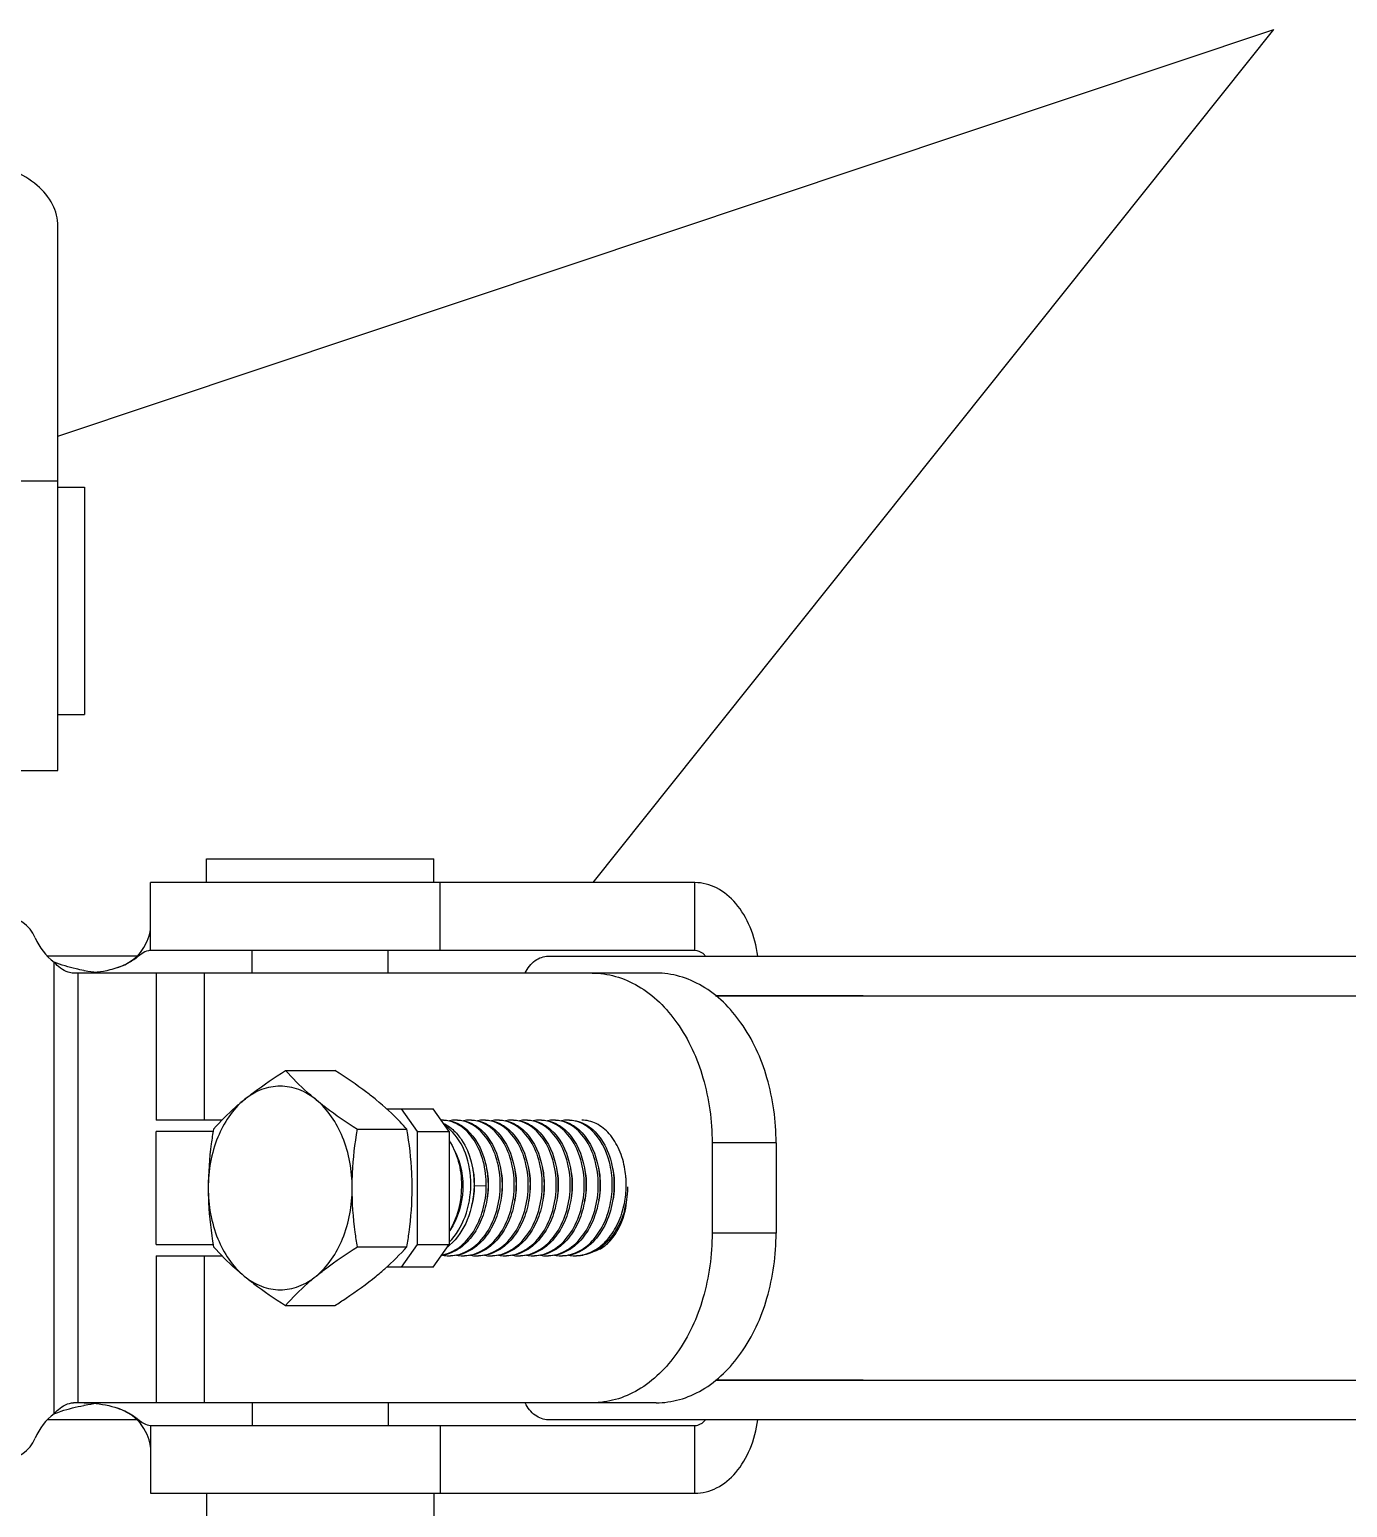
# Model space of a CAD drawing. Header units: inches. Extents: x -1293886 to -986005, y -15154 to 203628.
# Drawn here: x -1238952.9 to -1238555.8, y 83679.2 to 84124.6 of the extents above; entities that cross this region are included whole.
import ezdxf

# ---------------------------------------------------------------- set-up
doc = ezdxf.new("R2010")
doc.units = ezdxf.units.IN
doc.header["$LTSCALE"] = 100
doc.header["$MEASUREMENT"] = 0
doc.layers.add('W_DIM', color=4, linetype='Continuous')
doc.styles.get("Standard").update_dxf_attribs({"font": 'txt.shx', "bigfont": 'bzhz.shx'})
doc.dimstyles.get("Standard").update_dxf_attribs({"dimtxt": 0.18, "dimasz": 0.18, "dimexe": 0.18, "dimexo": 0.0625, "dimgap": 0.09, "dimtad": 0, "dimtih": 1, "dimtoh": 1, "dimdec": 4, "dimzin": 0, "dimdsep": 46, "dimtxsty": 'Standard', "dimcen": 0.09, "dimadec": 0, "dimazin": 0, "dimtfac": 1, "dimtdec": 4, "dimtofl": 0, "dimtmove": 0, "dimatfit": 3, "dimfxl": 0, "dimtolj": 1, "dimtzin": 0, "dimarcsym": 0})

# ---------------------------------------------------------------- blocks, each defined once
blk = doc.blocks.new('1111')
at = {"layer": 'W_DIM', "color": 7}
for p, q in [((-2278429.98, 1708402.02), (-2278429.98, 1708566.05)), ((-2278450.43, 1708489.28), (-2278429.98, 1708489.28)), ((-2278429.98, 1708487.34), (-2278421.91, 1708487.34)), ((-2278421.91, 1708487.34), (-2278421.91, 1708418.92)), ((-2278429.98, 1708418.92), (-2278421.91, 1708418.92)), ((-2278450.43, 1708402.02), (-2278429.98, 1708402.02)), ((-2278385.15, 1708368.22), (-2278385.15, 1708375.42)), ((-2278385.15, 1708375.42), (-2278316.73, 1708375.42)), ((-2278316.73, 1708368.22), (-2278316.73, 1708375.42)), ((-2278402.06, 1708347.77), (-2278402.06, 1708368.22)), ((-2278238.02, 1708368.22), (-2278402.06, 1708368.22)), ((-2278314.79, 1708347.77), (-2278314.79, 1708368.22)), ((-2278238.02, 1708347.77), (-2278238.02, 1708368.22)), ((-2278406.07, 1708346.06), (-2278433.12, 1708346.06)), ((-2278406.27, 1708345.59), (-2278405.1, 1708347.13)), ((-2278238.02, 1708347.77), (-2278402.06, 1708347.77)), ((-2278371.39, 1708340.95), (-2278371.39, 1708347.77)), ((-2278330.49, 1708340.95), (-2278330.49, 1708347.77)), ((-2278282.26, 1708346.06), (-2277259.63, 1708346.06)), ((-2278431.07, 1708208.15), (-2278431.07, 1708344.25)), ((-2278269.01, 1708340.95), (-2278425.28, 1708340.95)), ((-2278423.84, 1708211.45), (-2278423.84, 1708340.95)), ((-2278400.36, 1708340.95), (-2278400.36, 1708296.65)), ((-2278385.88, 1708340.95), (-2278385.88, 1708296.65)), ((-2278249.73, 1708340.95), (-2278269.01, 1708340.95)), ((-2278231.88, 1708334.14), (-2277378.18, 1708334.14)), ((-2278187.33, 1708334.14), (-2278231.7, 1708334.14)), ((-2278361.42, 1708311.62), (-2278346.48, 1708311.62)), ((-2278380.53, 1708296.65), (-2278400.36, 1708296.65)), ((-2278330.93, 1708300.06), (-2278316.93, 1708300.06)), ((-2278326.57, 1708300.06), (-2278321.75, 1708293.24)), ((-2278312.11, 1708293.24), (-2278316.93, 1708300.06)), ((-2278400.35, 1708259.16), (-2278400.35, 1708293.24)), ((-2278383.21, 1708293.24), (-2278400.35, 1708293.24)), ((-2278339.74, 1708293.91), (-2278324.79, 1708293.91)), ((-2278321.75, 1708293.24), (-2278321.75, 1708259.16)), ((-2278321.75, 1708293.24), (-2278312.11, 1708293.24)), ((-2278312.11, 1708293.24), (-2278312.11, 1708259.16)), ((-2278232.86, 1708289.83), (-2278232.86, 1708262.57)), ((-2278213.58, 1708289.83), (-2278232.86, 1708289.83)), ((-2278213.58, 1708289.83), (-2278213.58, 1708262.57)), ((-2278304.51, 1708276.71), (-2278304.59, 1708276.71)), ((-2278300.9, 1708276.81), (-2278304.51, 1708276.71)), ((-2278213.58, 1708262.57), (-2278232.86, 1708262.57)), ((-2278400.35, 1708259.16), (-2278383.21, 1708259.16)), ((-2278339.74, 1708258.49), (-2278324.79, 1708258.49)), ((-2278321.75, 1708259.16), (-2278326.57, 1708252.35)), ((-2278321.75, 1708259.16), (-2278312.11, 1708259.16)), ((-2278316.93, 1708252.35), (-2278312.11, 1708259.16)), ((-2278264.83, 1708259.64), (-2278264.86, 1708259.61)), ((-2278400.36, 1708255.75), (-2278400.36, 1708211.45)), ((-2278400.36, 1708255.75), (-2278380.53, 1708255.75)), ((-2278385.88, 1708255.75), (-2278385.88, 1708211.45)), ((-2278316.93, 1708252.35), (-2278330.93, 1708252.35)), ((-2278361.42, 1708240.78), (-2278346.48, 1708240.78)), ((-2278231.88, 1708218.27), (-2277378.18, 1708218.27)), ((-2278187.33, 1708218.27), (-2278231.7, 1708218.27)), ((-2278269.01, 1708211.45), (-2278425.28, 1708211.45)), ((-2278371.39, 1708211.45), (-2278371.39, 1708204.63)), ((-2278330.49, 1708211.45), (-2278330.49, 1708204.63)), ((-2278249.73, 1708211.45), (-2278269.01, 1708211.45)), ((-2278406.07, 1708206.34), (-2278433.12, 1708206.34)), ((-2278406.27, 1708206.81), (-2278405.1, 1708205.27)), ((-2278402.06, 1708204.63), (-2278402.06, 1708184.19)), ((-2278402.06, 1708204.63), (-2278238.02, 1708204.63)), ((-2278314.79, 1708204.63), (-2278314.79, 1708184.19)), ((-2277259.63, 1708206.34), (-2278282.26, 1708206.34)), ((-2278238.02, 1708184.19), (-2278238.02, 1708204.63)), ((-2278402.06, 1708184.19), (-2278238.02, 1708184.19)), ((-2278385.15, 1708184.19), (-2278385.15, 1708176.98)), ((-2278316.73, 1708184.19), (-2278316.73, 1708176.98))]:
    blk.add_line(p, q, dxfattribs=at)
for points in [[(-2278405.1, 1708347.13), (-2278404.06, 1708348.67), (-2278403.09, 1708350.54), (-2278402.48, 1708352.15), (-2278402.17, 1708353.37), (-2278402.07, 1708354.09), (-2278402.06, 1708354.28)], [(-2278411.92, 1708342.59), (-2278409.82, 1708343.46), (-2278407.56, 1708344.8), (-2278405.93, 1708346.19), (-2278405.11, 1708347.13)], [(-2278405.11, 1708205.27), (-2278405.94, 1708206.23), (-2278407.58, 1708207.61), (-2278409.83, 1708208.94), (-2278411.92, 1708209.81)], [(-2278402.06, 1708198.13), (-2278402.07, 1708198.31), (-2278402.17, 1708199.03), (-2278402.48, 1708200.25), (-2278403.09, 1708201.86), (-2278404.06, 1708203.73), (-2278405.1, 1708205.27)]]:
    blk.add_lwpolyline(points, dxfattribs=at)
for centre, radius, start, end in [((-2278446.27, 1708347.77), 10.22, 22.0243, 90), ((-2278420.99, 1708357.99), 17.04, 202.0243, 233.7485), ((-2278397.91, 1708336.61), 12.22, 123.7883, 124.1887), ((-2278412.92, 1708392.94), 52.02, 259.7299, 260.0443), ((-2278413, 1708392.37), 51.45, 260.0279, 264.2434), ((-2278314.32, 1708287.39), 9.26, 90.0002, 91.1523), ((-2278314.32, 1708287.36), 9.28, 86.7942, 89.9978), ((-2278310.1, 1708287.23), 9.42, 90.048, 101.3296), ((-2278310.1, 1708287.36), 9.28, 86.7948, 89.9978), ((-2278305.88, 1708287.23), 9.42, 90.0486, 101.3889), ((-2278305.89, 1708287.36), 9.28, 86.7953, 89.9977), ((-2278301.66, 1708287.23), 9.42, 90.0485, 101.3698), ((-2278301.67, 1708287.36), 9.28, 86.7955, 89.9977), ((-2278297.44, 1708287.23), 9.42, 90.0482, 101.3466), ((-2278297.45, 1708287.36), 9.28, 86.7949, 89.9977), ((-2278293.23, 1708287.23), 9.42, 90.0488, 101.4019), ((-2278293.23, 1708287.36), 9.28, 86.7954, 89.9977), ((-2278289.01, 1708287.23), 9.42, 90.0485, 101.3836), ((-2278289.02, 1708287.36), 9.28, 86.7954, 89.9977), ((-2278284.79, 1708287.22), 9.43, 90.0523, 102.1493), ((-2278284.8, 1708287.36), 9.28, 86.795, 89.9977), ((-2278280.58, 1708287.23), 9.42, 90.0489, 101.4175), ((-2278280.58, 1708287.36), 9.28, 86.7955, 89.9977), ((-2278276.36, 1708287.23), 9.42, 90.0481, 101.3388), ((-2278276.37, 1708287.36), 9.28, 86.795, 89.9978), ((-2278286.57, 1708277.22), 27.84, 4.1257, 9.4027), ((-2278287.51, 1708277.15), 28.79, 358.1063, 4.1306), ((-2278333.42, 1708277.15), 28.83, 359.1399, 359.3167), ((-2278328.73, 1708277.15), 24.23, 358.9629, 359.1986), ((-2278287.34, 1708277.12), 28.61, 347.2993, 358.0279), ((-2278287.62, 1708277.15), 28.89, 357.9987, 358.1134), ((-2278287.05, 1708277.14), 28.85, 351.1719, 358.0614), ((-2278287.05, 1708277.15), 28.85, 358.0532, 358.7181), ((-2278315.66, 1708277.07), 23.8, 348.7877, 350.256), ((-2278294.52, 1708277.06), 23.74, 347.8843, 350.3195), ((-2278290.35, 1708277.07), 23.79, 349.0131, 350.0068), ((-2278285.04, 1708276.72), 26.79, 344.0044, 344.2949), ((-2278285.97, 1708276.97), 27.76, 344.3304, 351.1869), ((-2278286.36, 1708274.75), 27.89, 348.6166, 355.814), ((-2278312.21, 1708267.05), 11.29, 260.5385, 269.971), ((-2278321.95, 1708270.63), 15.37, 307.5195, 310.6239), ((-2278307.99, 1708267.05), 11.29, 260.5775, 269.9713), ((-2278303.77, 1708267.05), 11.3, 260.4983, 269.9708), ((-2278299.55, 1708267.05), 11.3, 260.3354, 269.9695), ((-2278295.34, 1708267.05), 11.29, 260.555, 269.9711), ((-2278291.12, 1708267.05), 11.3, 260.5143, 269.9708), ((-2278286.9, 1708267.05), 11.29, 260.5593, 269.9712), ((-2278282.69, 1708267.05), 11.3, 260.4778, 269.9708), ((-2278278.47, 1708267.05), 11.29, 260.5247, 269.9709), ((-2278274.25, 1708267.05), 11.29, 260.5751, 269.9713), ((-2278312.21, 1708266.93), 11.17, 270.0015, 272.6678), ((-2278307.99, 1708266.93), 11.17, 270.0015, 272.6681), ((-2278303.78, 1708266.93), 11.17, 270.0015, 272.6677), ((-2278299.56, 1708266.93), 11.17, 270.0015, 272.668), ((-2278295.34, 1708266.93), 11.17, 270.0015, 272.6678), ((-2278291.13, 1708266.93), 11.17, 270.0015, 272.6677), ((-2278286.91, 1708266.93), 11.17, 270.0015, 272.668), ((-2278282.69, 1708266.93), 11.17, 270.0015, 272.6677), ((-2278278.47, 1708266.93), 11.17, 270.0015, 272.6677), ((-2278274.26, 1708266.93), 11.17, 270.0015, 272.6681), ((-2278420.99, 1708194.41), 17.04, 126.2515, 157.9757), ((-2278412.92, 1708159.46), 52.02, 99.9557, 100.2701), ((-2278413, 1708160.03), 51.44, 95.7509, 99.9721), ((-2278397.91, 1708215.79), 12.22, 235.8113, 236.2117), ((-2278446.27, 1708204.63), 10.22, 270, 337.9757)]:
    blk.add_arc(centre, radius, start, end, dxfattribs=at)
for points, knots in [([(-2278429.98, 1708566.05), (-2278429.98, 1708568.29), (-2278431.22, 1708573.05), (-2278436.19, 1708578.89), (-2278443.44, 1708583.11), (-2278449.12, 1708584.58), (-2278452.12, 1708584.99)], [0, 0, 0, 0, 0.213346, 0.447987, 0.712108, 1, 1, 1, 1]), ([(-2278219.09, 1708346.08), (-2278219.49, 1708349.07), (-2278220.96, 1708354.76), (-2278225.18, 1708362), (-2278231.02, 1708366.97), (-2278235.78, 1708368.22), (-2278238.02, 1708368.22)], [0, 0, 0, 0, 0.287892, 0.552013, 0.786654, 1, 1, 1, 1]), ([(-2278406.27, 1708345.59), (-2278406.62, 1708345.31), (-2278408.36, 1708344.06), (-2278410.33, 1708343.15), (-2278411.92, 1708342.59)], [0, 0, 0, 0, 0.210146, 1, 1, 1, 1]), ([(-2278404.78, 1708346.72), (-2278404.9, 1708346.64), (-2278405.41, 1708346.28), (-2278405.9, 1708345.9), (-2278406.27, 1708345.59)], [0, 0, 0, 0, 0.231104, 1, 1, 1, 1]), ([(-2278402.06, 1708347.77), (-2278402.27, 1708347.77), (-2278403.23, 1708347.67), (-2278404.09, 1708347.18), (-2278404.71, 1708346.77)], [0, 0, 0, 0, 0.222245, 1, 1, 1, 1]), ([(-2278289.17, 1708340.99), (-2278288.46, 1708342.42), (-2278286.63, 1708344.92), (-2278283.63, 1708346.06), (-2278282.26, 1708346.06)], [0, 0, 0, 0, 0.538137, 1, 1, 1, 1]), ([(-2278234.86, 1708346.1), (-2278235.07, 1708346.36), (-2278235.91, 1708347.23), (-2278237.14, 1708347.77), (-2278238.02, 1708347.77)], [0, 0, 0, 0, 0.274002, 1, 1, 1, 1]), ([(-2278422.19, 1708341.75), (-2278422.97, 1708341.89), (-2278425.98, 1708342.51), (-2278428.94, 1708343.4), (-2278431.07, 1708344.25)], [0, 0, 0, 0, 0.255037, 1, 1, 1, 1]), ([(-2278425.28, 1708340.95), (-2278425.8, 1708340.95), (-2278428.07, 1708341.37), (-2278429.96, 1708342.91), (-2278431.07, 1708344.25)], [0, 0, 0, 0, 0.231026, 1, 1, 1, 1]), ([(-2278411.92, 1708342.59), (-2278412.7, 1708342.32), (-2278415.98, 1708341.35), (-2278419.42, 1708340.95), (-2278422.02, 1708340.95)], [0, 0, 0, 0, 0.239548, 1, 1, 1, 1]), ([(-2278269.01, 1708340.95), (-2278266.63, 1708340.95), (-2278261.78, 1708340.26), (-2278252.32, 1708336.13), (-2278242.12, 1708325.93), (-2278234.59, 1708309.2), (-2278232.86, 1708296.42), (-2278232.86, 1708289.83)], [0, 0, 0, 0, 0.103597, 0.210948, 0.445697, 0.712571, 1, 1, 1, 1]), ([(-2278213.58, 1708289.83), (-2278213.58, 1708296.42), (-2278215.31, 1708309.2), (-2278222.84, 1708325.93), (-2278233.04, 1708336.13), (-2278242.5, 1708340.26), (-2278247.36, 1708340.95), (-2278249.73, 1708340.95)], [0, 0, 0, 0, 0.287429, 0.554303, 0.789052, 0.896403, 1, 1, 1, 1]), ([(-2278373.83, 1708302.76), (-2278372.9, 1708303.53), (-2278368.9, 1708306.66), (-2278364.69, 1708309.52), (-2278361.42, 1708311.62)], [0, 0, 0, 0, 0.237123, 1, 1, 1, 1]), ([(-2278352.15, 1708302.76), (-2278353.04, 1708303.49), (-2278356.3, 1708306.26), (-2278359.34, 1708309.29), (-2278361.42, 1708311.62)], [0, 0, 0, 0, 0.268858, 1, 1, 1, 1]), ([(-2278334.07, 1708302.76), (-2278335.01, 1708303.53), (-2278339.01, 1708306.66), (-2278343.22, 1708309.52), (-2278346.48, 1708311.62)], [0, 0, 0, 0, 0.237123, 1, 1, 1, 1]), ([(-2278352.15, 1708302.76), (-2278353.71, 1708304.04), (-2278357.14, 1708306.11), (-2278362.99, 1708307.24), (-2278368.84, 1708306.11), (-2278372.27, 1708304.04), (-2278373.83, 1708302.76)], [0, 0, 0, 0, 0.257487, 0.5, 0.742513, 1, 1, 1, 1]), ([(-2278373.83, 1708302.76), (-2278377.38, 1708299.86), (-2278382.98, 1708291.27), (-2278384.68, 1708281.4), (-2278384.68, 1708276.2)], [0, 0, 0, 0, 0.468341, 1, 1, 1, 1]), ([(-2278373.83, 1708302.76), (-2278374.72, 1708302.04), (-2278377.99, 1708299.27), (-2278381.03, 1708296.24), (-2278383.11, 1708293.91)], [0, 0, 0, 0, 0.268858, 1, 1, 1, 1]), ([(-2278352.15, 1708302.76), (-2278351.21, 1708302), (-2278347.21, 1708298.86), (-2278343, 1708296.01), (-2278339.74, 1708293.91)], [0, 0, 0, 0, 0.237123, 1, 1, 1, 1]), ([(-2278341.3, 1708276.2), (-2278341.3, 1708281.4), (-2278343, 1708291.27), (-2278348.6, 1708299.86), (-2278352.15, 1708302.76)], [0, 0, 0, 0, 0.531659, 1, 1, 1, 1]), ([(-2278324.79, 1708293.91), (-2278325.46, 1708294.65), (-2278328.36, 1708297.79), (-2278331.53, 1708300.69), (-2278334.07, 1708302.76)], [0, 0, 0, 0, 0.2325, 1, 1, 1, 1]), ([(-2278300.9, 1708276.81), (-2278300.87, 1708279.31), (-2278301.43, 1708284.16), (-2278304.1, 1708290.54), (-2278308.3, 1708295.16), (-2278312.04, 1708296.54), (-2278313.8, 1708296.63)], [0, 0, 0, 0, 0.291821, 0.560232, 0.794326, 1, 1, 1, 1]), ([(-2278313.79, 1708296.65), (-2278312.56, 1708296.65), (-2278309.98, 1708296.12), (-2278307.79, 1708294.69), (-2278306.8, 1708293.81)], [0, 0, 0, 0, 0.482388, 1, 1, 1, 1]), ([(-2278311.69, 1708255.77), (-2278309.73, 1708255.86), (-2278305.6, 1708257.22), (-2278300.8, 1708261.97), (-2278297.63, 1708268.56), (-2278296.36, 1708276.13), (-2278297.09, 1708283.71), (-2278299.72, 1708290.3), (-2278303.96, 1708295.1), (-2278307.78, 1708296.53), (-2278309.58, 1708296.63)], [0, 0, 0, 0, 0.109411, 0.23076, 0.366314, 0.510391, 0.653213, 0.784895, 0.899597, 1, 1, 1, 1]), ([(-2278309.58, 1708296.65), (-2278308.34, 1708296.65), (-2278305.76, 1708296.12), (-2278303.58, 1708294.68), (-2278302.58, 1708293.81)], [0, 0, 0, 0, 0.482394, 1, 1, 1, 1]), ([(-2278307.47, 1708255.77), (-2278305.51, 1708255.86), (-2278301.38, 1708257.22), (-2278296.58, 1708261.97), (-2278293.41, 1708268.56), (-2278292.14, 1708276.13), (-2278292.88, 1708283.71), (-2278295.5, 1708290.3), (-2278299.74, 1708295.1), (-2278303.57, 1708296.53), (-2278305.37, 1708296.63)], [0, 0, 0, 0, 0.109411, 0.23076, 0.366309, 0.510386, 0.653207, 0.784895, 0.899597, 1, 1, 1, 1]), ([(-2278305.36, 1708296.65), (-2278304.13, 1708296.65), (-2278301.54, 1708296.12), (-2278299.36, 1708294.68), (-2278298.36, 1708293.81)], [0, 0, 0, 0, 0.48237, 1, 1, 1, 1]), ([(-2278303.26, 1708255.77), (-2278301.29, 1708255.86), (-2278297.16, 1708257.22), (-2278292.37, 1708261.97), (-2278289.19, 1708268.56), (-2278287.93, 1708276.13), (-2278288.66, 1708283.71), (-2278291.29, 1708290.3), (-2278295.52, 1708295.1), (-2278299.35, 1708296.53), (-2278301.15, 1708296.63)], [0, 0, 0, 0, 0.109414, 0.230763, 0.366316, 0.510389, 0.653208, 0.784892, 0.899594, 1, 1, 1, 1]), ([(-2278301.14, 1708296.65), (-2278299.91, 1708296.65), (-2278297.33, 1708296.12), (-2278295.14, 1708294.69), (-2278294.15, 1708293.81)], [0, 0, 0, 0, 0.482394, 1, 1, 1, 1]), ([(-2278299.04, 1708255.77), (-2278297.08, 1708255.86), (-2278292.95, 1708257.22), (-2278288.15, 1708261.97), (-2278284.98, 1708268.56), (-2278283.71, 1708276.13), (-2278284.44, 1708283.71), (-2278287.07, 1708290.3), (-2278291.3, 1708295.1), (-2278295.13, 1708296.53), (-2278296.93, 1708296.63)], [0, 0, 0, 0, 0.109411, 0.230759, 0.366311, 0.510389, 0.653212, 0.784896, 0.899598, 1, 1, 1, 1]), ([(-2278296.93, 1708296.65), (-2278295.69, 1708296.65), (-2278293.11, 1708296.12), (-2278290.92, 1708294.68), (-2278289.93, 1708293.81)], [0, 0, 0, 0, 0.482382, 1, 1, 1, 1]), ([(-2278294.82, 1708255.77), (-2278292.86, 1708255.86), (-2278288.73, 1708257.22), (-2278283.93, 1708261.97), (-2278280.76, 1708268.56), (-2278279.49, 1708276.13), (-2278280.23, 1708283.71), (-2278282.85, 1708290.3), (-2278287.09, 1708295.1), (-2278290.91, 1708296.53), (-2278292.72, 1708296.63)], [0, 0, 0, 0, 0.109413, 0.230762, 0.36631, 0.510386, 0.653205, 0.784893, 0.899595, 1, 1, 1, 1]), ([(-2278292.71, 1708296.65), (-2278291.47, 1708296.65), (-2278288.89, 1708296.12), (-2278286.71, 1708294.68), (-2278285.71, 1708293.81)], [0, 0, 0, 0, 0.482371, 1, 1, 1, 1]), ([(-2278290.61, 1708255.77), (-2278288.64, 1708255.86), (-2278284.51, 1708257.22), (-2278279.71, 1708261.97), (-2278276.54, 1708268.56), (-2278275.27, 1708276.13), (-2278276.01, 1708283.71), (-2278278.64, 1708290.3), (-2278282.87, 1708295.1), (-2278286.7, 1708296.53), (-2278288.5, 1708296.63)], [0, 0, 0, 0, 0.109413, 0.230763, 0.366317, 0.51039, 0.65321, 0.784893, 0.899595, 1, 1, 1, 1]), ([(-2278288.49, 1708296.65), (-2278287.26, 1708296.65), (-2278284.68, 1708296.12), (-2278282.49, 1708294.69), (-2278281.5, 1708293.81)], [0, 0, 0, 0, 0.482397, 1, 1, 1, 1]), ([(-2278286.39, 1708255.77), (-2278284.43, 1708255.86), (-2278280.29, 1708257.22), (-2278275.5, 1708261.97), (-2278272.32, 1708268.56), (-2278271.06, 1708276.13), (-2278271.79, 1708283.71), (-2278274.42, 1708290.3), (-2278278.65, 1708295.1), (-2278282.48, 1708296.53), (-2278284.28, 1708296.63)], [0, 0, 0, 0, 0.10941, 0.230759, 0.36631, 0.510388, 0.653211, 0.784896, 0.899598, 1, 1, 1, 1]), ([(-2278284.27, 1708296.65), (-2278283.04, 1708296.65), (-2278280.46, 1708296.12), (-2278278.27, 1708294.68), (-2278277.28, 1708293.81)], [0, 0, 0, 0, 0.482371, 1, 1, 1, 1]), ([(-2278282.17, 1708255.77), (-2278280.21, 1708255.86), (-2278276.08, 1708257.22), (-2278271.28, 1708261.97), (-2278268.11, 1708268.56), (-2278266.84, 1708276.13), (-2278267.57, 1708283.71), (-2278270.2, 1708290.3), (-2278274.44, 1708295.1), (-2278278.26, 1708296.53), (-2278280.06, 1708296.63)], [0, 0, 0, 0, 0.109414, 0.230762, 0.366312, 0.510386, 0.653204, 0.784891, 0.899595, 1, 1, 1, 1]), ([(-2278280.06, 1708296.65), (-2278278.82, 1708296.65), (-2278276.24, 1708296.12), (-2278274.06, 1708294.68), (-2278273.06, 1708293.81)], [0, 0, 0, 0, 0.48238, 1, 1, 1, 1]), ([(-2278275.84, 1708296.65), (-2278274.93, 1708296.65), (-2278273.07, 1708296.37), (-2278269.46, 1708294.71), (-2278265.6, 1708290.6), (-2278262.87, 1708283.9), (-2278262.08, 1708276.16), (-2278263.39, 1708268.42), (-2278266.69, 1708261.72), (-2278271.68, 1708256.98), (-2278275.95, 1708255.75), (-2278277.95, 1708255.75)], [0, 0, 0, 0, 0.049449, 0.100956, 0.214949, 0.346477, 0.489675, 0.634208, 0.769827, 0.890789, 1, 1, 1, 1]), ([(-2278269.28, 1708293.72), (-2278270.21, 1708294.57), (-2278272.26, 1708295.96), (-2278274.68, 1708296.57), (-2278275.85, 1708296.63)], [0, 0, 0, 0, 0.517722, 1, 1, 1, 1]), ([(-2278259.11, 1708281.77), (-2278259.45, 1708283.81), (-2278260.54, 1708287.66), (-2278263.48, 1708292.53), (-2278267.45, 1708295.83), (-2278270.65, 1708296.65), (-2278272.15, 1708296.65)], [0, 0, 0, 0, 0.291651, 0.555731, 0.788679, 1, 1, 1, 1]), ([(-2278383.11, 1708293.91), (-2278383.35, 1708292.45), (-2278384.23, 1708286.59), (-2278384.68, 1708280.66), (-2278384.68, 1708276.2)], [0, 0, 0, 0, 0.248681, 1, 1, 1, 1]), ([(-2278341.3, 1708276.2), (-2278341.3, 1708277.69), (-2278341.16, 1708283.62), (-2278340.46, 1708289.53), (-2278339.74, 1708293.91)], [0, 0, 0, 0, 0.251248, 1, 1, 1, 1]), ([(-2278323.23, 1708276.2), (-2278323.23, 1708277.69), (-2278323.37, 1708283.62), (-2278324.07, 1708289.53), (-2278324.79, 1708293.91)], [0, 0, 0, 0, 0.251248, 1, 1, 1, 1]), ([(-2278306.8, 1708293.81), (-2278304.07, 1708291.4), (-2278301.27, 1708285.93), (-2278300.16, 1708278.15), (-2278300.63, 1708271.81), (-2278302.44, 1708265.89), (-2278305.47, 1708260.89), (-2278309.51, 1708257.28), (-2278312.79, 1708256.07), (-2278314.39, 1708255.86)], [0, 0, 0, 0, 0.238806, 0.375378, 0.515068, 0.651187, 0.778286, 0.893865, 1, 1, 1, 1]), ([(-2278313.78, 1708295.66), (-2278313.54, 1708295.55), (-2278312.56, 1708295.03), (-2278311.65, 1708294.37), (-2278311.02, 1708293.81)], [0, 0, 0, 0, 0.243018, 1, 1, 1, 1]), ([(-2278312.08, 1708259.89), (-2278309.95, 1708262.01), (-2278306.64, 1708267.62), (-2278305.03, 1708277.13), (-2278306.47, 1708286.42), (-2278309.64, 1708291.78), (-2278311.69, 1708293.66)], [0, 0, 0, 0, 0.245715, 0.512956, 0.773315, 1, 1, 1, 1]), ([(-2278302.58, 1708293.81), (-2278299.74, 1708291.29), (-2278296.88, 1708285.52), (-2278295.91, 1708277.39), (-2278296.6, 1708270.83), (-2278298.72, 1708264.8), (-2278302.11, 1708259.87), (-2278306.55, 1708256.56), (-2278310.03, 1708255.75), (-2278311.69, 1708255.75)], [0, 0, 0, 0, 0.241302, 0.379446, 0.520006, 0.655788, 0.781304, 0.89482, 1, 1, 1, 1]), ([(-2278311.02, 1708293.81), (-2278309.99, 1708292.9), (-2278305.98, 1708288.12), (-2278304.54, 1708281.59), (-2278304.59, 1708276.81)], [0, 0, 0, 0, 0.224306, 1, 1, 1, 1]), ([(-2278298.36, 1708293.81), (-2278295.52, 1708291.29), (-2278292.66, 1708285.52), (-2278291.7, 1708277.38), (-2278292.38, 1708270.83), (-2278294.5, 1708264.8), (-2278297.9, 1708259.87), (-2278302.33, 1708256.56), (-2278305.81, 1708255.75), (-2278307.47, 1708255.75)], [0, 0, 0, 0, 0.241317, 0.379461, 0.520014, 0.655792, 0.781306, 0.894819, 1, 1, 1, 1]), ([(-2278294.15, 1708293.81), (-2278291.3, 1708291.3), (-2278288.45, 1708285.52), (-2278287.48, 1708277.39), (-2278288.16, 1708270.83), (-2278290.28, 1708264.8), (-2278293.68, 1708259.87), (-2278298.12, 1708256.56), (-2278301.6, 1708255.75), (-2278303.25, 1708255.75)], [0, 0, 0, 0, 0.24129, 0.379435, 0.519998, 0.655783, 0.781305, 0.89482, 1, 1, 1, 1]), ([(-2278289.93, 1708293.81), (-2278287.08, 1708291.29), (-2278284.23, 1708285.52), (-2278283.26, 1708277.39), (-2278283.94, 1708270.83), (-2278286.06, 1708264.8), (-2278289.46, 1708259.87), (-2278293.9, 1708256.56), (-2278297.38, 1708255.75), (-2278299.03, 1708255.75)], [0, 0, 0, 0, 0.241312, 0.379455, 0.520012, 0.655791, 0.781305, 0.89482, 1, 1, 1, 1]), ([(-2278285.71, 1708293.81), (-2278282.86, 1708291.29), (-2278280.01, 1708285.52), (-2278279.05, 1708277.39), (-2278279.73, 1708270.83), (-2278281.85, 1708264.8), (-2278285.25, 1708259.87), (-2278289.68, 1708256.56), (-2278293.16, 1708255.75), (-2278294.82, 1708255.75)], [0, 0, 0, 0, 0.241314, 0.379459, 0.520012, 0.655791, 0.781307, 0.89482, 1, 1, 1, 1]), ([(-2278281.5, 1708293.81), (-2278278.65, 1708291.3), (-2278275.8, 1708285.52), (-2278274.83, 1708277.39), (-2278275.51, 1708270.83), (-2278277.63, 1708264.8), (-2278281.03, 1708259.87), (-2278285.47, 1708256.56), (-2278288.94, 1708255.75), (-2278290.6, 1708255.75)], [0, 0, 0, 0, 0.241291, 0.379436, 0.519999, 0.655783, 0.781305, 0.89482, 1, 1, 1, 1]), ([(-2278277.28, 1708293.81), (-2278274.43, 1708291.29), (-2278271.58, 1708285.52), (-2278270.61, 1708277.38), (-2278271.29, 1708270.83), (-2278273.41, 1708264.8), (-2278276.81, 1708259.87), (-2278281.25, 1708256.56), (-2278284.73, 1708255.75), (-2278286.38, 1708255.75)], [0, 0, 0, 0, 0.241321, 0.379464, 0.520018, 0.655795, 0.781306, 0.894819, 1, 1, 1, 1]), ([(-2278273.06, 1708293.81), (-2278270.21, 1708291.29), (-2278267.36, 1708285.52), (-2278266.39, 1708277.39), (-2278267.08, 1708270.83), (-2278269.2, 1708264.8), (-2278272.59, 1708259.87), (-2278277.03, 1708256.56), (-2278280.51, 1708255.75), (-2278282.17, 1708255.75)], [0, 0, 0, 0, 0.241301, 0.379446, 0.520004, 0.655787, 0.781306, 0.894819, 1, 1, 1, 1]), ([(-2278277.95, 1708255.77), (-2278276.32, 1708255.84), (-2278272.92, 1708256.79), (-2278268.63, 1708260.19), (-2278265.36, 1708265.12), (-2278263.34, 1708271.09), (-2278262.71, 1708277.55), (-2278263.7, 1708285.55), (-2278266.49, 1708291.22), (-2278269.28, 1708293.72)], [0, 0, 0, 0, 0.105385, 0.219488, 0.34542, 0.481197, 0.621395, 0.759049, 1, 1, 1, 1]), ([(-2278312.08, 1708290.48), (-2278310.84, 1708288.58), (-2278308.97, 1708284.15), (-2278307.76, 1708274.68), (-2278309.57, 1708267.15), (-2278312.11, 1708263.08)], [0, 0, 0, 0, 0.237857, 0.495496, 1, 1, 1, 1]), ([(-2278310.76, 1708287.99), (-2278309.74, 1708286.23), (-2278308.25, 1708282.16), (-2278307.53, 1708273.62), (-2278309.44, 1708266.96), (-2278311.87, 1708263.43)], [0, 0, 0, 0, 0.239537, 0.497847, 1, 1, 1, 1]), ([(-2278305.15, 1708282.63), (-2278305.04, 1708282.16), (-2278304.64, 1708280.25), (-2278304.49, 1708278.28), (-2278304.51, 1708276.81)], [0, 0, 0, 0, 0.245441, 1, 1, 1, 1]), ([(-2278284.06, 1708282.6), (-2278283.87, 1708281.81), (-2278283.27, 1708278.55), (-2278283.37, 1708275.16), (-2278283.83, 1708272.71)], [0, 0, 0, 0, 0.2454, 1, 1, 1, 1]), ([(-2278300.79, 1708281.99), (-2278300.64, 1708281.27), (-2278300.16, 1708278.3), (-2278300.26, 1708275.25), (-2278300.64, 1708273.03)], [0, 0, 0, 0, 0.24614, 1, 1, 1, 1]), ([(-2278296.58, 1708282.02), (-2278296.42, 1708281.3), (-2278295.95, 1708278.33), (-2278296.04, 1708275.26), (-2278296.43, 1708273.03)], [0, 0, 0, 0, 0.246098, 1, 1, 1, 1]), ([(-2278292.4, 1708282.2), (-2278292.24, 1708281.46), (-2278291.73, 1708278.44), (-2278291.82, 1708275.32), (-2278292.21, 1708273.04)], [0, 0, 0, 0, 0.245865, 1, 1, 1, 1]), ([(-2278288.23, 1708282.43), (-2278288.04, 1708281.6), (-2278287.46, 1708278.21), (-2278287.62, 1708274.68), (-2278288.16, 1708272.14)], [0, 0, 0, 0, 0.245825, 1, 1, 1, 1]), ([(-2278279.72, 1708282.06), (-2278279.56, 1708281.33), (-2278279.07, 1708278.31), (-2278279.17, 1708275.21), (-2278279.57, 1708272.94)], [0, 0, 0, 0, 0.246065, 1, 1, 1, 1]), ([(-2278275.48, 1708281.98), (-2278275.33, 1708281.26), (-2278274.86, 1708278.29), (-2278274.96, 1708275.24), (-2278275.34, 1708273.01)], [0, 0, 0, 0, 0.246155, 1, 1, 1, 1]), ([(-2278271.28, 1708282.05), (-2278271.13, 1708281.32), (-2278270.65, 1708278.36), (-2278270.74, 1708275.3), (-2278271.12, 1708273.07)], [0, 0, 0, 0, 0.246058, 1, 1, 1, 1]), ([(-2278267.11, 1708282.28), (-2278266.95, 1708281.53), (-2278266.42, 1708278.44), (-2278266.51, 1708275.26), (-2278266.92, 1708272.94)], [0, 0, 0, 0, 0.245788, 1, 1, 1, 1]), ([(-2278262.94, 1708282.46), (-2278262.75, 1708281.67), (-2278262.18, 1708278.39), (-2278262.3, 1708274.99), (-2278262.78, 1708272.52)], [0, 0, 0, 0, 0.245648, 1, 1, 1, 1]), ([(-2278384.68, 1708276.2), (-2278384.68, 1708274.71), (-2278384.53, 1708268.78), (-2278383.83, 1708262.87), (-2278383.11, 1708258.49)], [0, 0, 0, 0, 0.251248, 1, 1, 1, 1]), ([(-2278384.68, 1708276.2), (-2278384.68, 1708271), (-2278382.98, 1708261.13), (-2278377.38, 1708252.54), (-2278373.83, 1708249.64)], [0, 0, 0, 0, 0.531659, 1, 1, 1, 1]), ([(-2278352.15, 1708249.64), (-2278348.6, 1708252.54), (-2278343, 1708261.13), (-2278341.3, 1708271), (-2278341.3, 1708276.2)], [0, 0, 0, 0, 0.468341, 1, 1, 1, 1]), ([(-2278339.74, 1708258.49), (-2278339.98, 1708259.95), (-2278340.86, 1708265.81), (-2278341.3, 1708271.75), (-2278341.3, 1708276.2)], [0, 0, 0, 0, 0.248681, 1, 1, 1, 1]), ([(-2278324.79, 1708258.49), (-2278324.55, 1708259.95), (-2278323.67, 1708265.81), (-2278323.23, 1708271.75), (-2278323.23, 1708276.2)], [0, 0, 0, 0, 0.248681, 1, 1, 1, 1]), ([(-2278314.34, 1708255.95), (-2278312.46, 1708256.31), (-2278308.66, 1708258.11), (-2278304.37, 1708263.03), (-2278301.6, 1708269.5), (-2278300.93, 1708274.34), (-2278300.9, 1708276.81)], [0, 0, 0, 0, 0.215857, 0.456017, 0.721227, 1, 1, 1, 1]), ([(-2278304.59, 1708276.72), (-2278304.65, 1708273.28), (-2278305.87, 1708266.7), (-2278309.59, 1708260.99), (-2278311.95, 1708258.97)], [0, 0, 0, 0, 0.525716, 1, 1, 1, 1]), ([(-2278273.74, 1708255.77), (-2278272.12, 1708255.84), (-2278268.75, 1708256.77), (-2278264.49, 1708260.11), (-2278261.22, 1708264.96), (-2278259.89, 1708268.8), (-2278259.43, 1708270.83)], [0, 0, 0, 0, 0.219273, 0.456424, 0.717944, 1, 1, 1, 1]), ([(-2278259.29, 1708269.34), (-2278259.56, 1708268.39), (-2278260.79, 1708264.85), (-2278262.85, 1708261.56), (-2278264.83, 1708259.64)], [0, 0, 0, 0, 0.264817, 1, 1, 1, 1]), ([(-2278264.51, 1708259.27), (-2278263.87, 1708259.89), (-2278261.34, 1708262.78), (-2278259.75, 1708266.41), (-2278259.02, 1708269.25)], [0, 0, 0, 0, 0.23319, 1, 1, 1, 1]), ([(-2278232.86, 1708262.57), (-2278232.86, 1708255.98), (-2278234.59, 1708243.21), (-2278242.12, 1708226.47), (-2278252.32, 1708216.27), (-2278261.78, 1708212.14), (-2278266.63, 1708211.45), (-2278269.01, 1708211.45)], [0, 0, 0, 0, 0.287429, 0.554303, 0.789052, 0.896403, 1, 1, 1, 1]), ([(-2278249.73, 1708211.45), (-2278247.36, 1708211.45), (-2278242.5, 1708212.14), (-2278233.04, 1708216.27), (-2278222.84, 1708226.47), (-2278215.31, 1708243.21), (-2278213.58, 1708255.98), (-2278213.58, 1708262.57)], [0, 0, 0, 0, 0.103597, 0.210948, 0.445697, 0.712571, 1, 1, 1, 1]), ([(-2278373.83, 1708249.64), (-2278374.72, 1708250.37), (-2278377.99, 1708253.13), (-2278381.03, 1708256.16), (-2278383.11, 1708258.49)], [0, 0, 0, 0, 0.268858, 1, 1, 1, 1]), ([(-2278352.15, 1708249.64), (-2278351.21, 1708250.4), (-2278347.21, 1708253.54), (-2278343, 1708256.39), (-2278339.74, 1708258.49)], [0, 0, 0, 0, 0.237123, 1, 1, 1, 1]), ([(-2278334.07, 1708249.64), (-2278333.18, 1708250.37), (-2278329.92, 1708253.13), (-2278326.88, 1708256.16), (-2278324.79, 1708258.49)], [0, 0, 0, 0, 0.268858, 1, 1, 1, 1]), ([(-2278264.86, 1708259.61), (-2278266.09, 1708258.43), (-2278268.83, 1708256.49), (-2278272.15, 1708255.75), (-2278273.73, 1708255.75)], [0, 0, 0, 0, 0.517736, 1, 1, 1, 1]), ([(-2278268.22, 1708257.14), (-2278267.89, 1708257.25), (-2278266.57, 1708257.8), (-2278265.35, 1708258.59), (-2278264.51, 1708259.27)], [0, 0, 0, 0, 0.242775, 1, 1, 1, 1]), ([(-2278373.83, 1708249.64), (-2278372.9, 1708248.88), (-2278368.9, 1708245.74), (-2278364.69, 1708242.88), (-2278361.42, 1708240.78)], [0, 0, 0, 0, 0.237123, 1, 1, 1, 1]), ([(-2278373.83, 1708249.64), (-2278372.27, 1708248.36), (-2278368.84, 1708246.29), (-2278362.99, 1708245.16), (-2278357.14, 1708246.29), (-2278353.71, 1708248.36), (-2278352.15, 1708249.64)], [0, 0, 0, 0, 0.257487, 0.5, 0.742513, 1, 1, 1, 1]), ([(-2278352.15, 1708249.64), (-2278353.04, 1708248.91), (-2278356.3, 1708246.14), (-2278359.34, 1708243.12), (-2278361.42, 1708240.78)], [0, 0, 0, 0, 0.268858, 1, 1, 1, 1]), ([(-2278346.48, 1708240.78), (-2278345.36, 1708241.5), (-2278341.11, 1708244.29), (-2278336.98, 1708247.26), (-2278334.07, 1708249.64)], [0, 0, 0, 0, 0.261287, 1, 1, 1, 1]), ([(-2278431.07, 1708208.15), (-2278430.69, 1708208.61), (-2278429.14, 1708210.22), (-2278426.93, 1708211.45), (-2278425.28, 1708211.45)], [0, 0, 0, 0, 0.266, 1, 1, 1, 1]), ([(-2278422.02, 1708211.45), (-2278421.14, 1708211.45), (-2278417.73, 1708211.31), (-2278414.32, 1708210.65), (-2278411.92, 1708209.81)], [0, 0, 0, 0, 0.257456, 1, 1, 1, 1]), ([(-2278282.26, 1708206.34), (-2278283.63, 1708206.34), (-2278286.63, 1708207.48), (-2278288.46, 1708209.98), (-2278289.17, 1708211.42)], [0, 0, 0, 0, 0.461863, 1, 1, 1, 1]), ([(-2278431.07, 1708208.15), (-2278430.38, 1708208.43), (-2278427.49, 1708209.49), (-2278424.49, 1708210.23), (-2278422.19, 1708210.65)], [0, 0, 0, 0, 0.242689, 1, 1, 1, 1]), ([(-2278411.92, 1708209.81), (-2278411.35, 1708209.61), (-2278409.36, 1708208.83), (-2278407.46, 1708207.77), (-2278406.27, 1708206.81)], [0, 0, 0, 0, 0.285604, 1, 1, 1, 1]), ([(-2278406.27, 1708206.81), (-2278406.14, 1708206.7), (-2278405.66, 1708206.31), (-2278405.16, 1708205.94), (-2278404.78, 1708205.68)], [0, 0, 0, 0, 0.26918, 1, 1, 1, 1]), ([(-2278404.71, 1708205.63), (-2278404.48, 1708205.48), (-2278403.68, 1708204.98), (-2278402.74, 1708204.63), (-2278402.06, 1708204.63)], [0, 0, 0, 0, 0.289589, 1, 1, 1, 1]), ([(-2278238.02, 1708184.19), (-2278235.78, 1708184.19), (-2278231.02, 1708185.43), (-2278225.18, 1708190.4), (-2278220.96, 1708197.64), (-2278219.49, 1708203.33), (-2278219.09, 1708206.33)], [0, 0, 0, 0, 0.213346, 0.447987, 0.712108, 1, 1, 1, 1]), ([(-2278238.02, 1708204.63), (-2278237.73, 1708204.63), (-2278236.52, 1708204.79), (-2278235.45, 1708205.58), (-2278234.86, 1708206.3)], [0, 0, 0, 0, 0.236834, 1, 1, 1, 1])]:
    blk.add_open_spline(points, degree=3, knots=knots, dxfattribs=at)
for points in [[(-2278311.69, 1708293.66), (-2278312.15, 1708294.09), (-2278312.65, 1708294.49), (-2278313.17, 1708294.84)], [(-2278304.51, 1708276.71), (-2278304.55, 1708274.75), (-2278304.82, 1708272.78), (-2278305.33, 1708270.89)]]:
    blk.add_open_spline(points, degree=3, dxfattribs=at)
for points in [[(-2278429.98, 1708502.79), (-2278063.6, 1708625.29)], [(-2278268.73, 1708368.22), (-2278063.6, 1708625.29)]]:
    blk.add_leader(points, dimstyle='Standard', override={"dimgap": 20}, dxfattribs=at)

msp = doc.modelspace()

# ---------------------------------------------------------------- block references
at = {"layer": 'W_DIM'}
msp.add_blockref('1111', (1039485.65, -1624500.72), dxfattribs=at)

doc.saveas('drawing.dxf')
